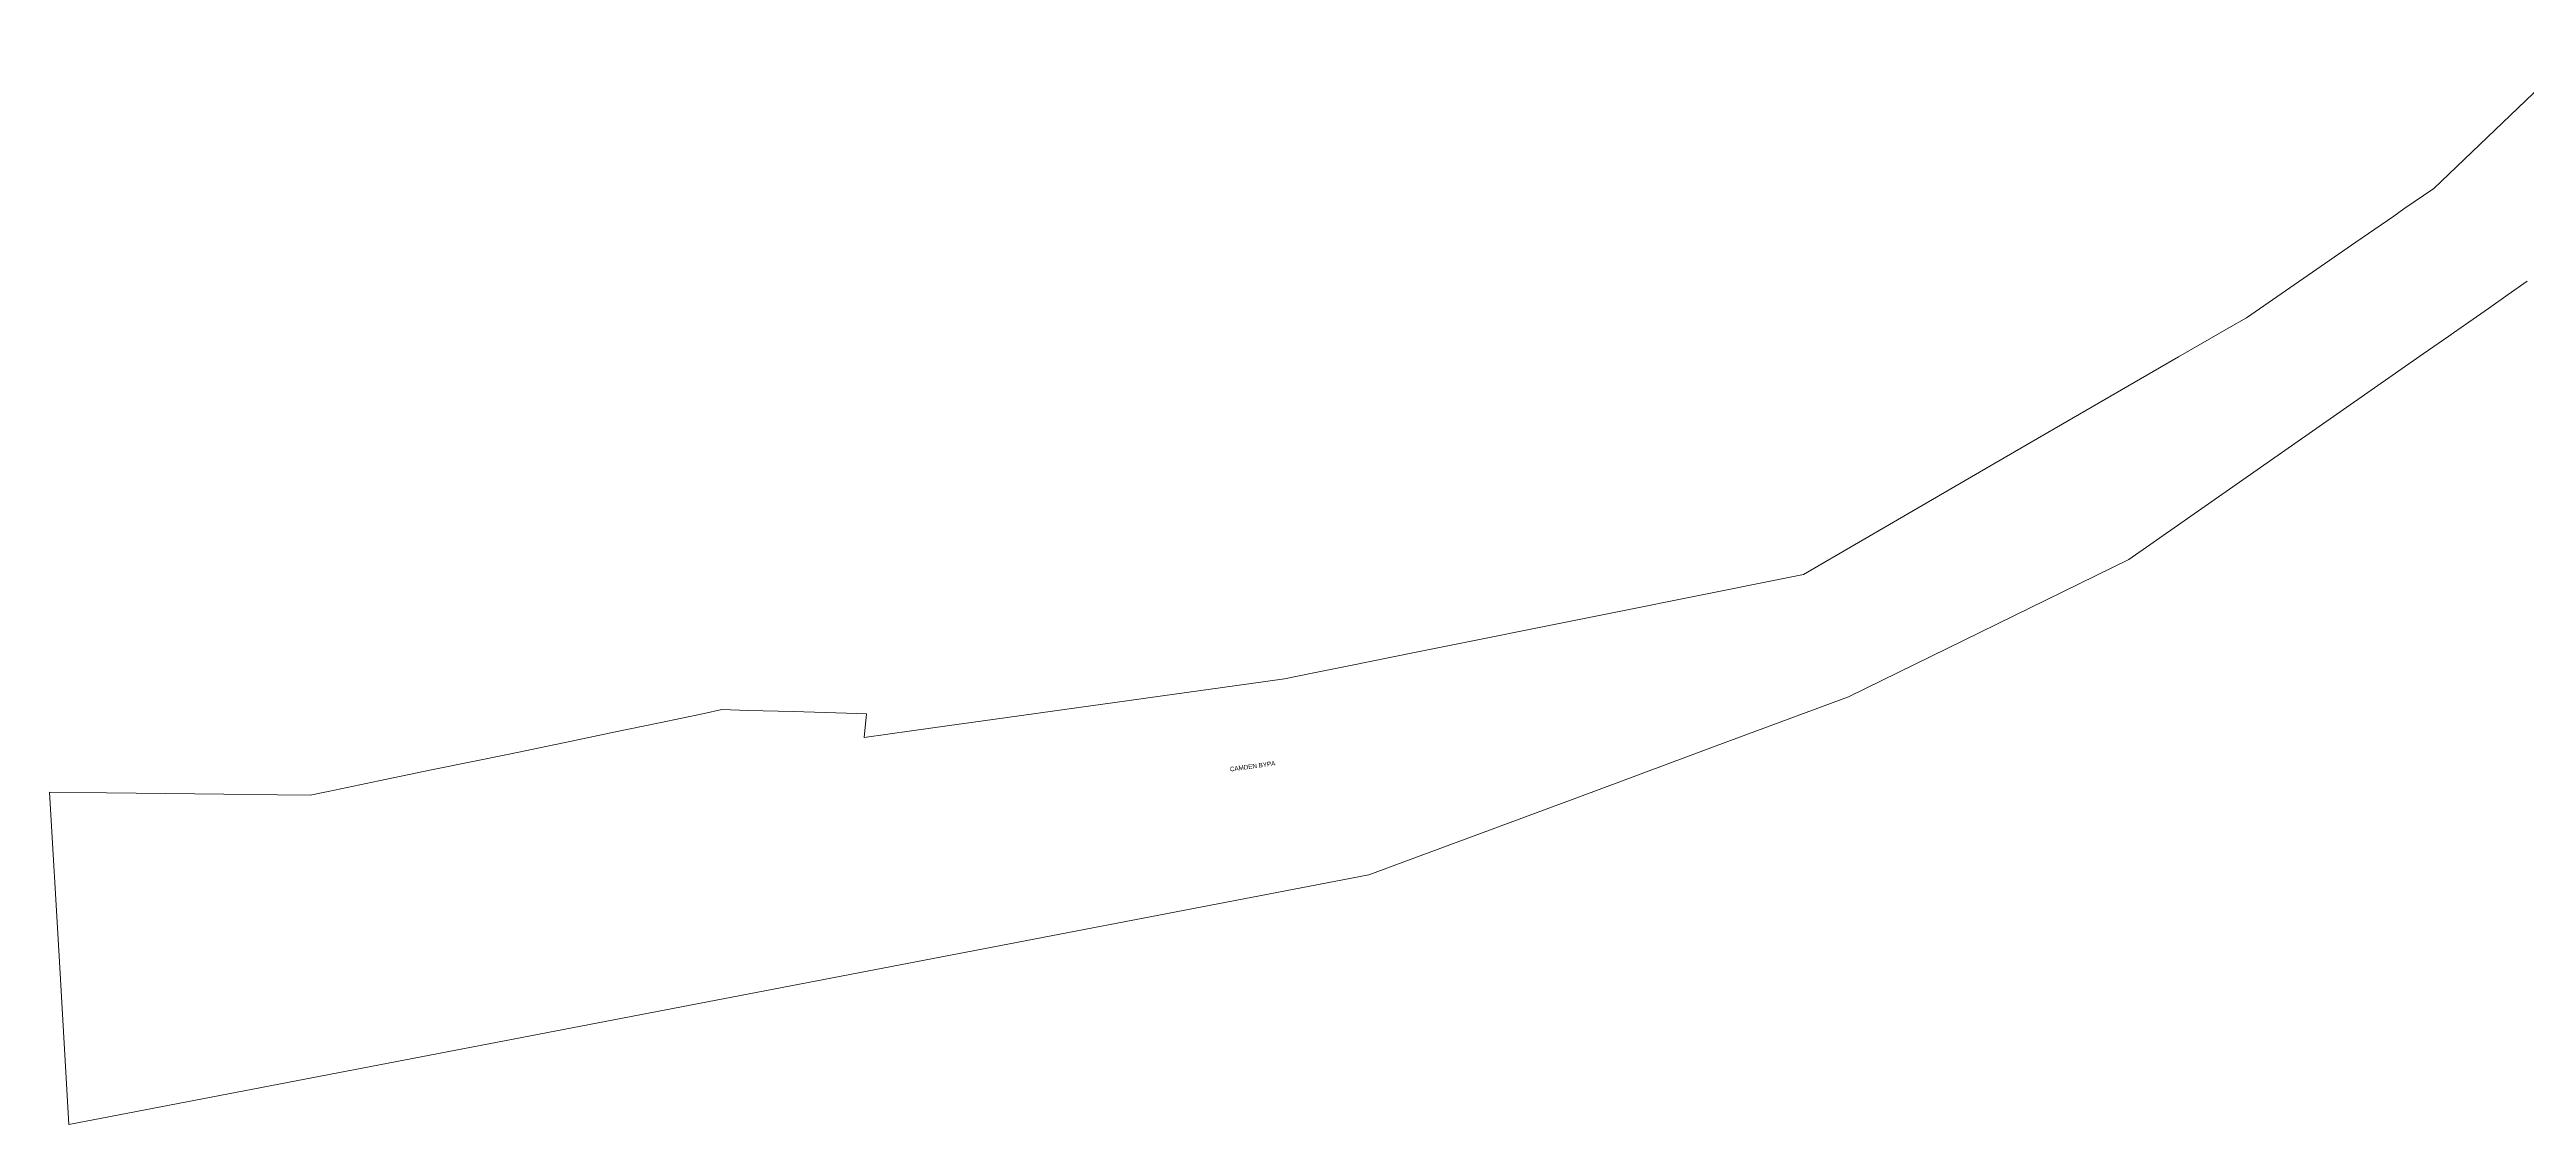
# Model space of a CAD drawing. Header units: metres. Extents: x 289087 to 291245, y 6227587 to 6229773.
# Drawn here: x 289087 to 290078, y 6228243 to 6228673 of the extents above; entities that cross this region are included whole.
import ezdxf

# ---------------------------------------------------------------- set-up
doc = ezdxf.new("R2010")
doc.units = ezdxf.units.M
doc.layers.add('Cadastre Roads_SP_EXT', color=9, linetype='Continuous', lineweight=5)
doc.styles.get("Standard").update_dxf_attribs({"font": 'arial.ttf'})

msp = doc.modelspace()

# ---------------------------------------------------------------- linework, layer by layer
at = {"layer": 'Cadastre Roads_SP_EXT', "linetype": 'Continuous'}
msp.add_lwpolyline([(290098.71, 6228673.26), (290040.46, 6228617.71), (290028.56, 6228609.48), (290024.47, 6228606.67), (290009.29, 6228596.23), (289965.54, 6228565.99), (289958.47, 6228561.9), (289938.38, 6228550.28), (289888.67, 6228521.5), (289868.57, 6228509.88), (289802.97, 6228471.83), (289788.3, 6228463.34), (289738.38, 6228453.3), (289721.25, 6228449.86), (289706.58, 6228446.91), (289691.94, 6228443.97), (289677.29, 6228441.02), (289662.65, 6228438.08), (289647.99, 6228435.13), (289633.36, 6228432.19), (289606.38, 6228426.77), (289591.75, 6228423.83), (289580.64, 6228421.6), (289560.65, 6228418.8), (289546.29, 6228416.78), (289531.92, 6228414.78), (289517.57, 6228412.77), (289503.2, 6228410.76), (289488.84, 6228408.75), (289474.48, 6228406.74), (289460.12, 6228404.71), (289445.75, 6228402.71), (289431.4, 6228400.7), (289412.48, 6228398.05), (289413.43, 6228407.57), (289405.45, 6228407.79), (289384.08, 6228408.42), (289366.13, 6228408.93), (289355.54, 6228409.27), (289348.48, 6228407.71), (289330.65, 6228403.94), (289313.05, 6228400.28), (289295.43, 6228396.59), (289270.42, 6228391.47), (289240.75, 6228385.4), (289239.38, 6228385.08), (289218.36, 6228380.73), (289198.05, 6228376.46), (289190.88, 6228374.96), (289177.77, 6228375.12), (289156.35, 6228375.38), (289133.16, 6228375.67), (289109.38, 6228375.96), (289086.58, 6228376.24), (289090.37, 6228310.54), (289094.24, 6228243.28), (289403.33, 6228302.59), (289614.45, 6228343.08), (289698.72, 6228374.38), (289759.13, 6228396.83), (289806.3, 6228414.36), (289806.3, 6228414.36), (289918.46, 6228469.31), (290036.27, 6228551.49), (290046.54, 6228558.64), (290048.4, 6228559.95), (290054.46, 6228564.19), (290062.39, 6228569.74), (290070.31, 6228575.3), (290077.81, 6228580.56)], dxfattribs=at)

# ---------------------------------------------------------------- texts
at = {"layer": 'Cadastre Roads_SP_EXT'}
msp.add_text('CAMDEN BYPA', height=1.8, rotation=7.73046, dxfattribs=at).set_placement((289558.95, 6228384.46))

doc.saveas('drawing.dxf')
